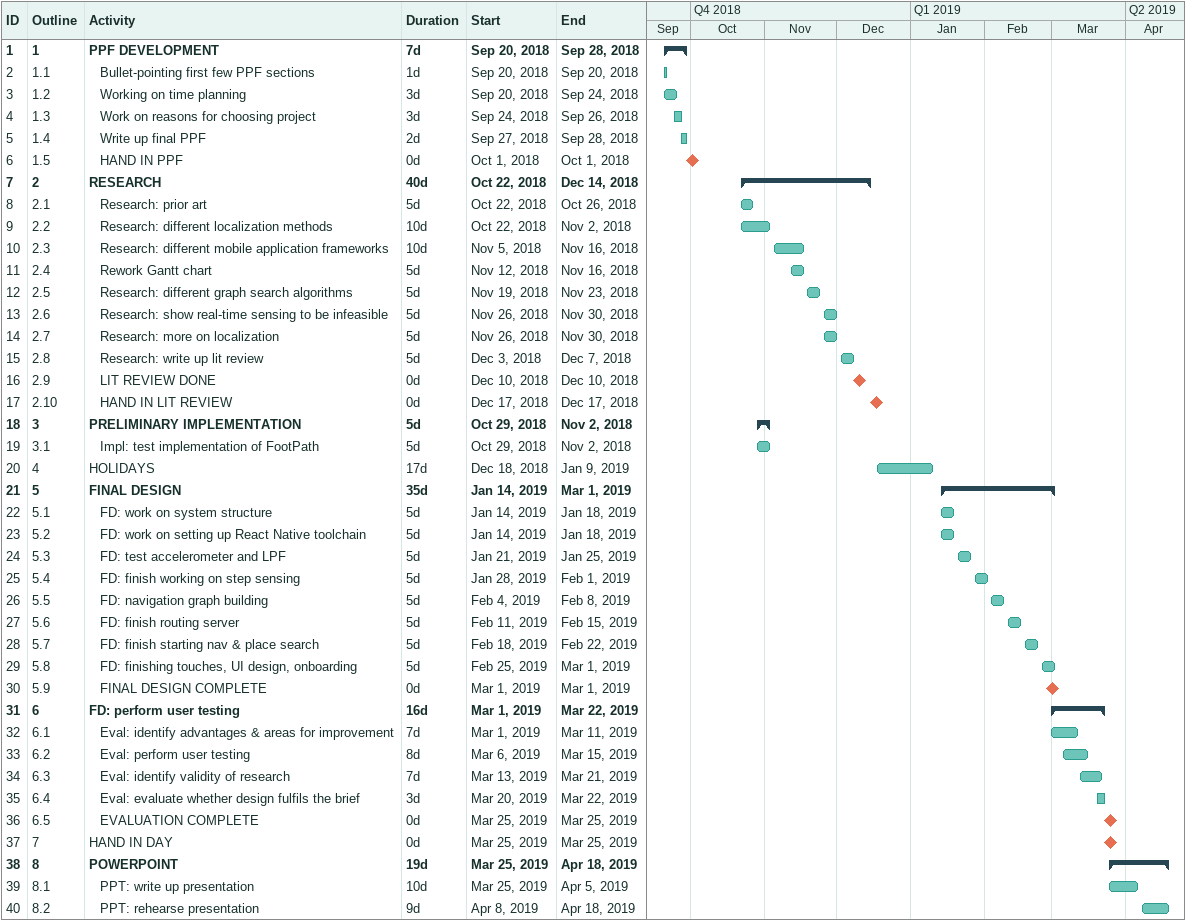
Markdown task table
| ID | WBS | Task | Duration | Start | Finish |
|---|---|---|---|---|---|
| 1 | 1 | **PPF DEVELOPMENT** | 7d | 2018-09-20 | 2018-09-28 |
| 2 | 1.1 | Bullet-pointing first few PPF sections | 1d | 2018-09-20 | 2018-09-20 |
| 3 | 1.2 | Working on time planning | 3d | 2018-09-20 | 2018-09-24 |
| 4 | 1.3 | Work on reasons for choosing project | 3d | 2018-09-24 | 2018-09-26 |
| 5 | 1.4 | Write up final PPF | 2d | 2018-09-27 | 2018-09-28 |
| 6 | 1.5 | HAND IN PPF | 0d | 2018-10-01 | 2018-10-01 |
| 7 | 2 | **RESEARCH** | 40d | 2018-10-22 | 2018-12-14 |
| 8 | 2.1 | Research: prior art | 5d | 2018-10-22 | 2018-10-26 |
| 9 | 2.2 | Research: different localization methods | 10d | 2018-10-22 | 2018-11-02 |
| 10 | 2.3 | Research: different mobile application frameworks | 10d | 2018-11-05 | 2018-11-16 |
| 11 | 2.4 | Rework Gantt chart | 5d | 2018-11-12 | 2018-11-16 |
| 12 | 2.5 | Research: different graph search algorithms | 5d | 2018-11-19 | 2018-11-23 |
| 13 | 2.6 | Research: show real-time sensing to be infeasible | 5d | 2018-11-26 | 2018-11-30 |
| 14 | 2.7 | Research: more on localization | 5d | 2018-11-26 | 2018-11-30 |
| 15 | 2.8 | Research: write up lit review | 5d | 2018-12-03 | 2018-12-07 |
| 16 | 2.9 | LIT REVIEW DONE | 0d | 2018-12-10 | 2018-12-10 |
| 17 | 2.10 | HAND IN LIT REVIEW | 0d | 2018-12-17 | 2018-12-17 |
| 18 | 3 | **PRELIMINARY IMPLEMENTATION** | 5d | 2018-10-29 | 2018-11-02 |
| 19 | 3.1 | Impl: test implementation of FootPath | 5d | 2018-10-29 | 2018-11-02 |
| 20 | 4 | HOLIDAYS | 17d | 2018-12-18 | 2019-01-09 |
| 21 | 5 | **FINAL DESIGN** | 35d | 2019-01-14 | 2019-03-01 |
| 22 | 5.1 | FD: work on system structure | 5d | 2019-01-14 | 2019-01-18 |
| 23 | 5.2 | FD: work on setting up React Native toolchain | 5d | 2019-01-14 | 2019-01-18 |
| 24 | 5.3 | FD: test accelerometer and LPF | 5d | 2019-01-21 | 2019-01-25 |
| 25 | 5.4 | FD: finish working on step sensing | 5d | 2019-01-28 | 2019-02-01 |
| 26 | 5.5 | FD: navigation graph building | 5d | 2019-02-04 | 2019-02-08 |
| 27 | 5.6 | FD: finish routing server | 5d | 2019-02-11 | 2019-02-15 |
| 28 | 5.7 | FD: finish starting nav & place search | 5d | 2019-02-18 | 2019-02-22 |
| 29 | 5.8 | FD: finishing touches, UI design, onboarding | 5d | 2019-02-25 | 2019-03-01 |
| 30 | 5.9 | FINAL DESIGN COMPLETE | 0d | 2019-03-01 | 2019-03-01 |
| 31 | 6 | **FD: perform user testing** | 16d | 2019-03-01 | 2019-03-22 |
| 32 | 6.1 | Eval: identify advantages & areas for improvement | 7d | 2019-03-01 | 2019-03-11 |
| 33 | 6.2 | Eval: perform user testing | 8d | 2019-03-06 | 2019-03-15 |
| 34 | 6.3 | Eval: identify validity of research | 7d | 2019-03-13 | 2019-03-21 |
| 35 | 6.4 | Eval: evaluate whether design fulfils the brief | 3d | 2019-03-20 | 2019-03-22 |
| 36 | 6.5 | EVALUATION COMPLETE | 0d | 2019-03-25 | 2019-03-25 |
| 37 | 7 | HAND IN DAY | 0d | 2019-03-25 | 2019-03-25 |
| 38 | 8 | **POWERPOINT** | 19d | 2019-03-25 | 2019-04-18 |
| 39 | 8.1 | PPT: write up presentation | 10d | 2019-03-25 | 2019-04-05 |
| 40 | 8.2 | PPT: rehearse presentation | 9d | 2019-04-08 | 2019-04-18 |
